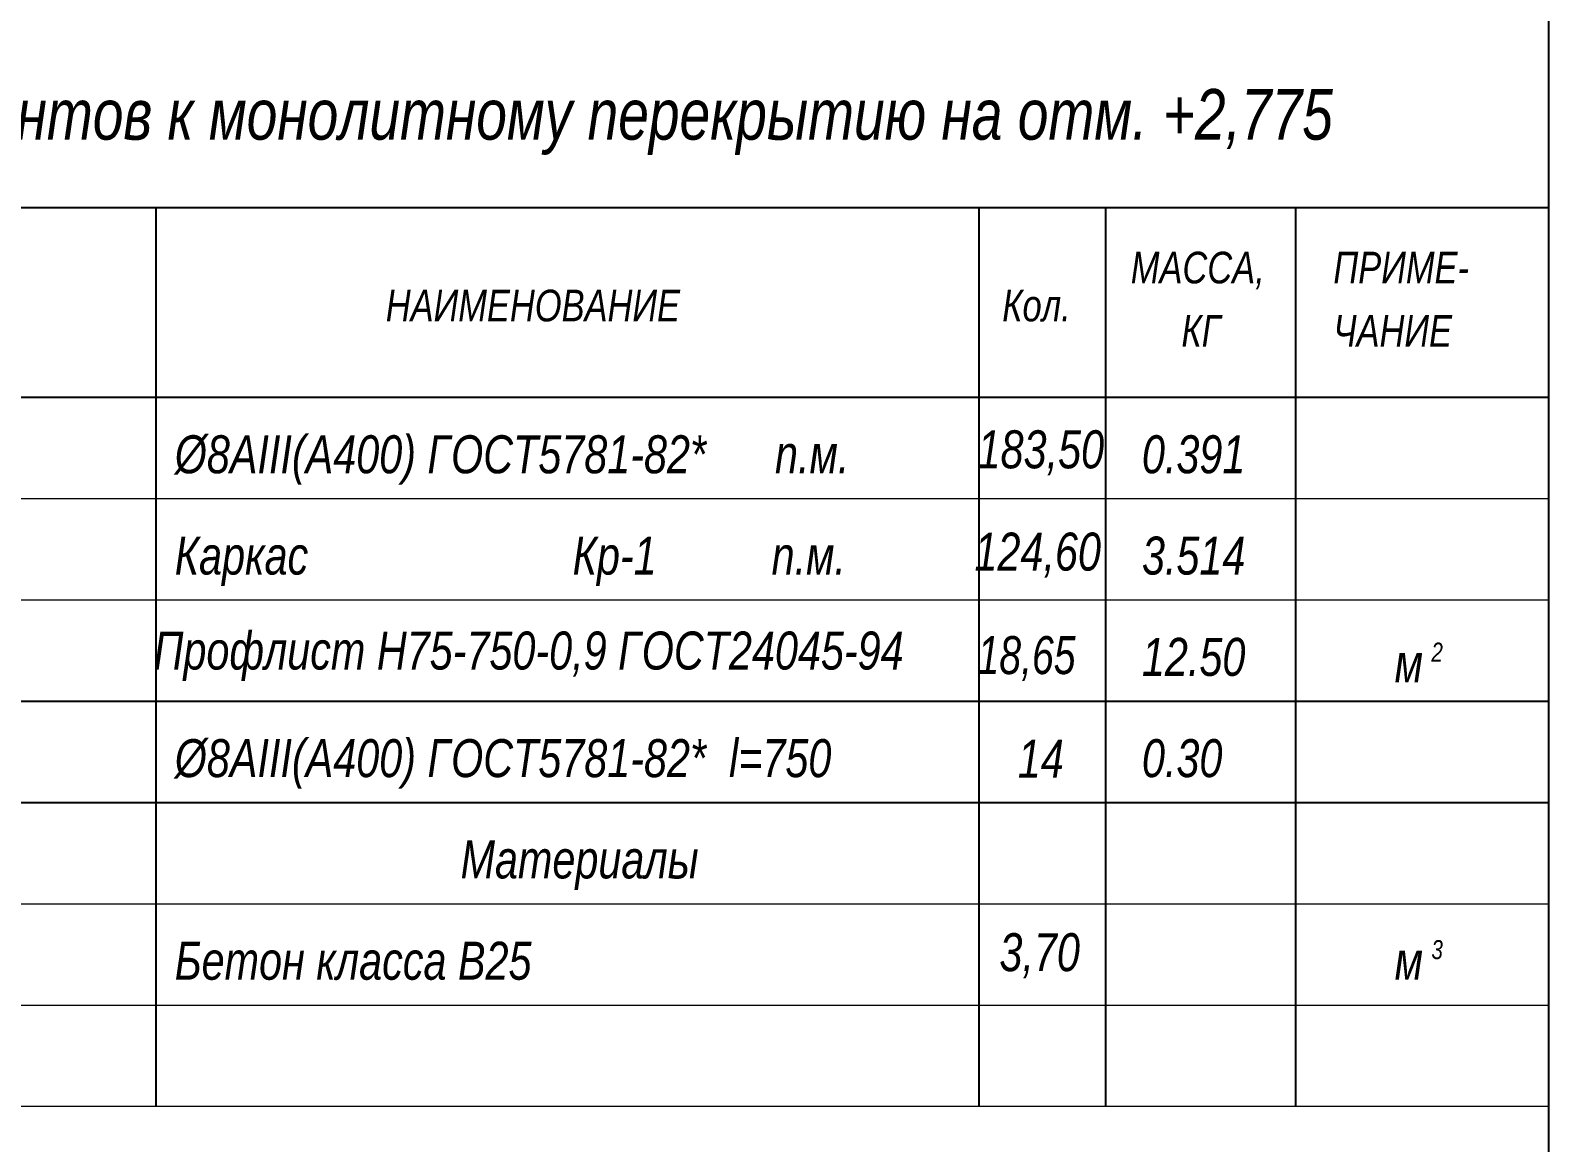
# Model space of a CAD drawing. Header units: millimetres. Extents: x 1582001 to 3303937, y 226471 to 491235.
# Drawn here: x 1653510 to 1665501, y 302874 to 311660 of the extents above; entities that cross this region are included whole.
import ezdxf

# ---------------------------------------------------------------- set-up
doc = ezdxf.new("R2010")
doc.units = ezdxf.units.MM
doc.layers.add('Spezifikazia', color=250, linetype='Continuous')
doc.layers.add('Формуляр', color=138, linetype='Continuous')
doc.styles.add('STYLE1', font='ARIALNI.TTF', dxfattribs={"height": 300})

msp = doc.modelspace()

# ---------------------------------------------------------------- linework, layer by layer
at = {"layer": 'Spezifikazia', "ltscale": 500}
for p, q in [((1647000.8, 310261), (1665500.8, 310261)), ((1654500.8, 310261), (1654500.8, 303161)), ((1661000.8, 310261), (1661000.8, 303161)), ((1662000.8, 310261), (1662000.8, 303161)), ((1663500.8, 310261), (1663500.8, 303161)), ((1665500.8, 310261), (1665500.8, 303161)), ((1665500.8, 310261), (1665500.8, 303161)), ((1647000.8, 308761), (1665500.8, 308761))]:
    msp.add_line(p, q, dxfattribs=at)
at = {"layer": 'Spezifikazia', "lineweight": 18, "ltscale": 500}
for p, q in [((1647000.8, 307961), (1665500.8, 307961)), ((1647000.8, 307161), (1665500.8, 307161)), ((1647000.8, 304761), (1665500.8, 304761)), ((1647000.8, 303961), (1665500.8, 303961)), ((1647000.8, 303161), (1665500.8, 303161))]:
    msp.add_line(p, q, dxfattribs=at)
at = {"layer": 'Spezifikazia'}
for p, q in [((1647000.8, 306361), (1665500.8, 306361)), ((1647000.8, 305561), (1665500.8, 305561)), ((1647000.8, 305561), (1665500.8, 305561))]:
    msp.add_line(p, q, dxfattribs=at)
at = {"layer": 'Формуляр', "color": 0}
msp.add_lwpolyline([(1626000.8, 291755.1), (1626000.8, 320444.9), (1665500.8, 320444.9), (1665500.8, 291755.1)], close=True, dxfattribs=at)

# ---------------------------------------------------------------- texts
at = {"layer": 'Spezifikazia', "style": 'STYLE1'}
for s, height, width, p in [('Спецификация элементов к монолитному перекрытию на отм. +2,775', 400, 0.95, (1648971.5, 310796.2)), ('МАССА,', 250, 0.95, (1662200.8, 309661)), ('ПРИМЕ-', 250, 0.95, (1663800.8, 309661)), ('НАИМЕНОВАНИЕ', 250, 0.95, (1656316.9, 309361)), ('Кол.', 250, 0.95, (1661185.6, 309361)), ('КГ', 250, 0.95, (1662600.8, 309161)), ('ЧАНИЕ', 250, 0.95, (1663800.8, 309161)), ('%%C8AIII(А400) ГОСТ5781-82*      п.м.', 300, 0.95, (1654650.1, 308161)), ('183,50', 300, 0.95, (1660990.9, 308200.2)), ('0.391', 300, 0.95, (1662288.8, 308161)), ('124,60', 300, 0.95, (1660966.4, 307392.2)), ('Каркас                       Кр-1          п.м.', 300, 0.95, (1654650.1, 307361)), ('3.514', 300, 0.95, (1662288.8, 307361)), ('Профлист Н75-750-0,9 ГОСT24045-94', 300, 0.95, (1654483.3, 306611)), ('18,65', 300, 0.9, (1660990.5, 306575.1)), ('12.50', 300, 0.95, (1662288.8, 306561)), ('м', 300, 0.95, (1664284.6, 306511)), ('м', 300, 0.95, (1664284.6, 306511)), ('2', 150, 0.95, (1664574.8, 306673.7)), ('2', 150, 0.95, (1664574.8, 306673.7)), ('%%C8AIII(А400) ГОСТ5781-82*  l=750', 300, 0.95, (1654650.1, 305761)), ('14', 300, 0.95, (1661308.5, 305756.7)), ('0.30', 300, 0.95, (1662288.8, 305761)), ('Материалы', 300, 0.95, (1656907.5, 304961)), ('Бетон класса В25', 300, 0.95, (1654650.1, 304161)), ('3,70', 300, 0.95, (1661163.3, 304228.5)), ('3', 150, 0.95, (1664574.8, 304323.7)), ('м', 300, 0.95, (1664284.6, 304161))]:
    msp.add_text(s, height=height, dxfattribs=dict(at, width=width)).set_placement(p)

doc.saveas('drawing.dxf')
